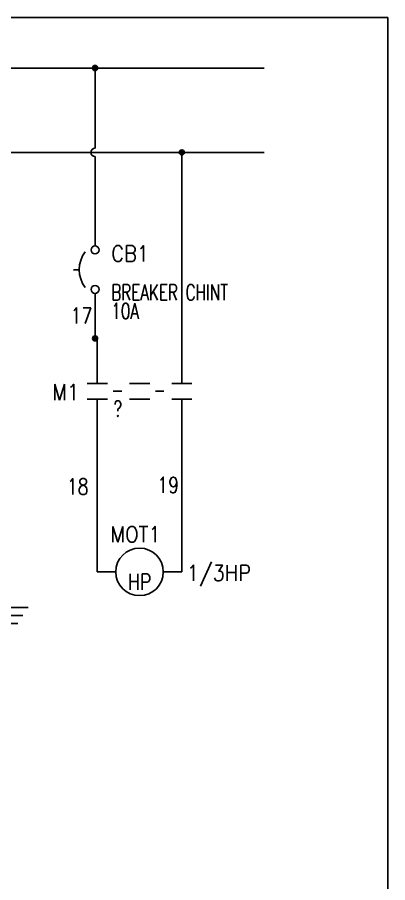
# Model space of a CAD drawing. Header units: millimetres. Extents: x 123.5 to 144.3, y 105.4 to 121.6.
# Drawn here: x 139.88 to 144.26, y 111.34 to 121.59 of the extents above; entities that cross this region are included whole.
import ezdxf
from ezdxf.enums import TextEntityAlignment as Align

# ---------------------------------------------------------------- set-up
doc = ezdxf.new("R2010")
doc.units = ezdxf.units.MM
doc.linetypes.add('HIDDEN2', pattern=[0.1875, 0.125, -0.0625])
for name, color, linetype in [('BLK_12AWG', 7, 'Continuous'), ('DESC', 250, 'Continuous'), ('LINK', 9, 'Continuous'), ('MISC', 7, 'Continuous'), ('SYMS', 7, 'Continuous'), ('TAGS', 250, 'Continuous'), ('WIREFIXED', 7, 'Continuous'), ('WIRES', 7, 'Continuous'), ('XREFCHILD', 134, 'Continuous')]:
    doc.layers.add(name, color=color, linetype=linetype)
doc.styles.add('WD', font='romans.shx')

# ---------------------------------------------------------------- blocks, each defined once
blk = doc.blocks.new('VGND2')
for p, q in [((0.09375, 0), (-0.09375, 0)), ((-0.0625, -0.046875), (0.0625, -0.046875)), ((-0.03125, -0.09375), (0.03125, -0.09375))]:
    blk.add_line(p, q)
at = {"style": 'WD', "flags": 1}
blk.add_attdef('X2TERM01', (0, 0), '', height=0.01, dxfattribs=at)
blk = doc.blocks.new('VCB1')
at = {"linetype": 'HIDDEN2'}
blk.add_line((-0.1712, 0), (-0.125, 0), dxfattribs=at)
for centre in [(0, 0.1562), (0, -0.1562)]:
    blk.add_circle(centre, 0.0312)
blk.add_arc((0.1094, 0), 0.2344, 143.1301, 216.8699)
at = {"style": 'WD'}
for tag, p, width in [('INST', (0.2188, 0.3883), 0.7), ('LOC', (0.2188, 0.2188), 0.7), ('TAG1', (0.1269, 0.0644), 0.9), ('XREF', (0.1287, -0.09), 0.7), ('DESC1', (0.1287, -0.242), 0.7), ('DESC2', (0.1287, -0.3893), 0.7)]:
    blk.add_attdef(tag, p, '', height=0.125, dxfattribs=dict(at, width=width))
at = {"linetype": 'Continuous', "style": 'WD'}
for tag, height, flags, p in [('TERM01', 0.125, 8, (-0.055, 0.2066)), ('CAT', 0.01, 9, (-0.1421, -0.0731)), ('MFG', 0.01, 9, (-0.1421, -0.0881))]:
    blk.add_attdef(tag, text='', height=height, dxfattribs=dict(at, flags=flags)).set_placement(p, align=Align.RIGHT)
at = {"style": 'WD', "width": 0.7}
blk.add_attdef('RATING1', text='', height=0.125, dxfattribs=at).set_placement((-0.1875, 0.0625), align=Align.RIGHT)
at = {"color": 7, "style": 'WD', "flags": 1}
for tag, p in [('X2TERM01', (0, 0.1875)), ('X8TERM02', (0, -0.1875))]:
    blk.add_attdef(tag, p, '', height=0.0125, dxfattribs=at)
at = {"color": 7, "style": 'WD'}
for tag, p in [('X4LINK', (-0.25, 0)), ('X1LINK', (0, 0))]:
    blk.add_attdef(tag, p, '', height=0.01, dxfattribs=at)
at = {"style": 'WD', "flags": 9}
for tag, p in [('FAMILY', (-0.1421, -0.0365)), ('CONTACT', (-0.1288, -0.1291))]:
    blk.add_attdef(tag, text='', height=0.01, dxfattribs=at).set_placement(p, align=Align.RIGHT)
at = {"linetype": 'Continuous', "style": 'WD', "flags": 9}
blk.add_attdef('ASSYCODE', text='', height=0.01, dxfattribs=at).set_placement((-0.1533, -0.1061), align=Align.CENTER)
at = {"linetype": 'Continuous', "style": 'WD', "flags": 8}
blk.add_attdef('TERM02', text='', height=0.125, dxfattribs=at).set_placement((-0.0407, -0.2134), align=Align.TOP_RIGHT)
blk = doc.blocks.new('WDDOT')
for radius in [0.03, 0.0187, 0.00929]:
    blk.add_circle((0, 0), radius)
blk = doc.blocks.new('VMS21')
at = {"linetype": 'Continuous'}
for p, q in [((-0.08, 0.0625), (0.08, 0.0625)), ((-0.08, -0.0625), (0.08, -0.0625))]:
    blk.add_line(p, q, dxfattribs=at)
at = {"style": 'WD'}
for tag, p, width in [('INST', (0.125, 0.2808), 0.7), ('LOC', (0.125, 0.1113), 0.7), ('TAG2', (0.1269, -0.045), 0.9), ('XREF', (0.1287, -0.1994), 0.7), ('DESC1', (0.1287, -0.3514), 0.7), ('DESC2', (0.1287, -0.5076), 0.7), ('DESC3', (0.1287, -0.6639), 0.7)]:
    blk.add_attdef(tag, p, '', height=0.125, dxfattribs=dict(at, width=width))
at = {"linetype": 'Continuous', "style": 'WD', "width": 0.9, "flags": 8}
blk.add_attdef('TERM01', text='', height=0.125, dxfattribs=at).set_placement((-0.0312, 0.125), align=Align.RIGHT)
at = {"color": 7, "style": 'WD', "flags": 1}
for tag, p in [('X2TERM01', (0, 0.0625)), ('X8TERM02', (0, -0.0625))]:
    blk.add_attdef(tag, p, '', height=0.0125, dxfattribs=at)
at = {"style": 'WD'}
for tag, p, flags in [('FAMILY', (-0.1808, 0.0031), 9), ('CONTACT', (-0.1808, -0.0135), 1)]:
    blk.add_attdef(tag, p, '', height=0.01, dxfattribs=dict(at, flags=flags))
at = {"color": 7, "style": 'WD'}
for tag, p in [('X4LINK', (-0.1406, 0)), ('X1LINK', (0.125, 0))]:
    blk.add_attdef(tag, p, '', height=0.01, dxfattribs=at)
at = {"linetype": 'Continuous', "style": 'WD', "width": 0.9, "flags": 8}
blk.add_attdef('TERM02', text='', height=0.125, dxfattribs=at).set_placement((-0.0312, -0.125), align=Align.TOP_RIGHT)
blk = doc.blocks.new('HMO12')
blk.add_circle((0, 0), 0.1875)
at = {"style": 'WD'}
for tag, width, p in [('INST', 0.7, (-0.0257, 0.5595)), ('LOC', 0.7, (-0.0257, 0.3899)), ('TAG1', 0.9, (-0.0312, 0.2336)), ('RATING1', 0.8, (0, 0))]:
    blk.add_attdef(tag, text='', height=0.125, dxfattribs=dict(at, width=width)).set_placement(p, align=Align.CENTER)
at = {"style": 'WD', "flags": 9}
blk.add_attdef('FAMILY', text='', height=0.01, dxfattribs=at).set_placement((-0.0053, 0.1698), align=Align.CENTER)
at = {"linetype": 'Continuous', "style": 'WD', "flags": 1}
for tag, p in [('MFG', (0, 0.1404)), ('CAT', (0, 0.1593))]:
    blk.add_attdef(tag, text='', height=0.01, dxfattribs=at).set_placement(p, align=Align.MIDDLE)
at = {"style": 'WD'}
for tag, p, width in [('DESC1', (1.126, 0.0461), 0.9), ('DESC2', (1.126, -0.1101), 0.9), ('DESC3', (1.126, -0.2664), 0.9), ('RATING3', (1.125, -0.4226), 0.8), ('RATING4', (1.125, -0.5789), 0.8), ('WDTAGALT', (1.125, -0.75), 0.7)]:
    blk.add_attdef(tag, p, '', height=0.125, dxfattribs=dict(at, width=width))
at = {"linetype": 'Continuous', "style": 'WD', "flags": 9}
blk.add_attdef('ASSYCODE', text='', height=0.01, dxfattribs=at).set_placement((0, 0.125), align=Align.CENTER)
at = {"style": 'WD', "flags": 1}
for tag, p in [('X4TERM01', (-0.1875, 0)), ('X1TERM02', (0.1875, 0)), ('X0TERM03', (0.1326, -0.1326))]:
    blk.add_attdef(tag, p, '', height=0.0125, dxfattribs=at)
at = {"linetype": 'Continuous', "style": 'WD'}
blk.add_attdef('TERM01', text='', height=0.125, dxfattribs=at).set_placement((-0.2312, -0.0349), align=Align.TOP_RIGHT)
at = {"style": 'WD', "width": 0.8}
blk.add_attdef('RATING2', text='', height=0.125, dxfattribs=at).set_placement((0.0012, -0.0165), align=Align.TOP_CENTER)
at = {"linetype": 'Continuous', "style": 'WD'}
for tag, p in [('TERM02', (0.2312, -0.0349)), ('TERM03', (0.0625, -0.2188))]:
    blk.add_attdef(tag, text='', height=0.125, dxfattribs=at).set_placement(p, align=Align.TOP_LEFT)
blk = doc.blocks.new('WD_WNV')
at = {"style": 'WD', "flags": 1}
for tag, p in [('W01USER', (-0.0625, 0.0938)), ('W02USER', (-0.0625, 0.0859)), ('W03USER', (-0.0625, 0.0781)), ('W04USER', (-0.0625, 0.0703)), ('W05USER', (-0.0625, 0.0625)), ('W06USER', (-0.0625, 0.0547)), ('W07USER', (-0.0625, 0.0469)), ('W08USER', (-0.0625, 0.0391)), ('W09USER', (-0.0625, 0.0312)), ('W10USER', (-0.0625, 0.0234))]:
    blk.add_attdef(tag, text='', height=0.005, dxfattribs=at).set_placement(p, align=Align.CENTER)
at = {"linetype": 'Continuous', "style": 'WD', "width": 0.8}
blk.add_attdef('WIRENO', text='', height=0.125, dxfattribs=at).set_placement((-0.05, 0), align=Align.MIDDLE_RIGHT)

msp = doc.modelspace()

# ---------------------------------------------------------------- linework, layer by layer
at = {"color": 7, "linetype": 'Continuous'}
for p, q in [((144.256, 121.59), (123.506, 121.59)), ((144.256, 105.405), (144.256, 121.59))]:
    msp.add_line(p, q, dxfattribs=at)
at = {"layer": 'BLK_12AWG'}
for p, q in [((124.418, 120.99), (142.793, 120.99)), ((140.795, 120.04), (140.795, 120.99)), ((124.418, 119.99), (142.793, 119.99)), ((140.795, 118.882), (140.795, 119.94)), ((141.821, 117.254), (141.821, 119.99))]:
    msp.add_line(p, q, dxfattribs=at)
msp.add_arc((140.795, 119.99), 0.05, 90, 270, dxfattribs=at)
at = {"layer": 'LINK'}
for points in [[(141.01, 117.16), (141.11, 117.16)], [(141.51, 117.16), (141.61, 117.16)]]:
    msp.add_lwpolyline(points, dxfattribs=at)
at = {"layer": 'WIRES'}
for p, q in [((140.795, 117.787), (140.795, 118.32)), ((140.821, 117.787), (140.795, 117.787)), ((140.821, 117.254), (140.821, 117.787)), ((140.821, 115.021), (140.821, 117.066)), ((141.821, 115.021), (141.821, 117.066)), ((141.039, 115.021), (140.821, 115.021)), ((141.602, 115.021), (141.821, 115.021))]:
    msp.add_line(p, q, dxfattribs=at)

# ---------------------------------------------------------------- block references
at = {"layer": 'SYMS'}
for p in [(140.795, 120.99), (141.821, 119.99), (140.795, 117.787)]:
    msp.add_blockref('WDDOT', p, dxfattribs=at)
ref = msp.add_blockref('VCB1', (140.795, 118.601), dxfattribs=dict(at, xscale=1.5, yscale=1.5, zscale=1.5))
ref.add_attrib('DESC2', '10A', (140.988, 118.017), dxfattribs={"layer": 'DESC', "height": 0.1875, "style": 'WD', "width": 0.7})
ref.add_attrib('DESC1', 'BREAKER CHINT', (140.988, 118.238), dxfattribs={"layer": 'DESC', "height": 0.1875, "style": 'WD', "width": 0.7})
ref.add_attrib('TAG1', 'CB1', (140.986, 118.698), dxfattribs={"layer": 'TAGS', "height": 0.1875, "style": 'WD', "width": 0.9})
ref = msp.add_blockref('VMS21', (140.821, 117.16), dxfattribs=dict(at, xscale=1.5, yscale=1.5, zscale=1.5))
ref.add_attrib('XREF', '?', (141.014, 116.861), dxfattribs={"layer": 'XREFCHILD', "height": 0.188, "style": 'WD', "width": 0.7})
ref.add_attrib('TAG2', 'M1', (140.289, 117.057), dxfattribs={"layer": 'TAGS', "height": 0.1875, "style": 'WD', "width": 0.9})
for name, p, xscale, yscale, zscale in [('VMS21', (141.321, 117.16), 1.5, 1.5, 1.5), ('VMS21', (141.821, 117.16), 1.5, 1.5, 1.5), ('VGND2', (139.817, 114.599), 2, 2, 2)]:
    msp.add_blockref(name, p, dxfattribs=dict(at, xscale=xscale, yscale=yscale, zscale=zscale))
ref = msp.add_blockref('HMO12', (141.321, 115.021), dxfattribs=dict(at, xscale=1.5, yscale=1.5, zscale=1.5))
ref.add_attrib('RATING2', 'HP', dxfattribs={"layer": 'MISC', "height": 0.1875, "style": 'WD', "width": 0.8}).set_placement((141.323, 114.996), align=Align.TOP_CENTER)
ref.add_attrib('DESC1', '1/3HP', (141.881, 114.915), dxfattribs={"layer": 'DESC', "height": 0.1875, "style": 'WD', "width": 0.9})
ref.add_attrib('TAG1', 'MOT1', dxfattribs={"layer": 'TAGS', "height": 0.1875, "style": 'WD', "width": 0.9}).set_placement((141.274, 115.372), align=Align.CENTER)
at = {"layer": 'WIREFIXED'}
ref = msp.add_blockref('WD_WNV', (140.838, 118.057), dxfattribs=dict(at, xscale=1.5, yscale=1.5, zscale=1.5))
ref.add_attrib('WIRENOF', '17', dxfattribs={"linetype": 'Continuous', "height": 0.1875, "style": 'WD', "width": 0.8}).set_placement((140.763, 118.057), align=Align.MIDDLE_RIGHT)
ref = msp.add_blockref('WD_WNV', (140.793, 116.032), dxfattribs=dict(at, xscale=1.5, yscale=1.5, zscale=1.5))
ref.add_attrib('WIRENOF', '18', dxfattribs={"linetype": 'Continuous', "height": 0.1875, "style": 'WD', "width": 0.8}).set_placement((140.718, 116.032), align=Align.MIDDLE_RIGHT)
ref = msp.add_blockref('WD_WNV', (141.863, 116.05), dxfattribs=dict(at, xscale=1.5, yscale=1.5, zscale=1.5))
ref.add_attrib('WIRENOF', '19', dxfattribs={"linetype": 'Continuous', "height": 0.1875, "style": 'WD', "width": 0.8}).set_placement((141.788, 116.05), align=Align.MIDDLE_RIGHT)

doc.saveas('drawing.dxf')
